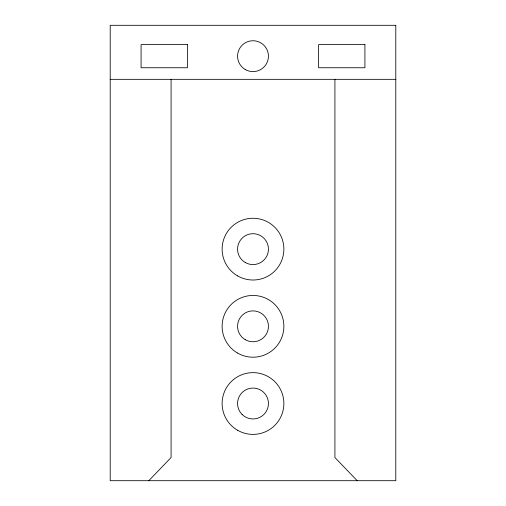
<?xml version="1.0" encoding="UTF-8"?>
<svg xmlns="http://www.w3.org/2000/svg" width="506" height="506" viewBox="0 0 506 506"><rect width="100%" height="100%" fill="white"/><g stroke="black" fill="none" stroke-linecap="round" stroke-linejoin="round"><path stroke-width="0.76" d="M148.796 480.7L171.079 457.544L171.079 79.328M110.207 79.328L395.793 79.328M357.204 480.7L334.921 457.544L334.921 79.328M395.793 25.3L110.207 25.3L110.207 480.7L395.793 480.7L395.793 25.3M187.391 44.598L141.079 44.598L141.079 67.753L187.391 67.753L187.391 44.598M364.921 44.598L318.609 44.598L318.609 67.753L364.921 67.753L364.921 44.598M245.283 69.543A15.439 15.439 0 0 0 268.439 56.172A15.439 15.439 0 0 0 245.283 42.808A15.439 15.439 0 0 0 245.283 69.543M245.283 262.513A15.439 15.439 0 0 0 268.439 249.142A15.439 15.439 0 0 0 245.283 235.771A15.439 15.439 0 0 0 245.283 262.513M245.283 339.697A15.439 15.439 0 0 0 268.439 326.326A15.439 15.439 0 0 0 245.283 312.961A15.439 15.439 0 0 0 245.283 339.697M242.083 414.427A15.439 15.439 0 0 0 267.914 407.507A15.439 15.439 0 0 0 249.003 388.602A15.439 15.439 0 0 0 242.083 414.427M237.561 275.878A30.872 30.872 0 0 0 283.872 249.142A30.872 30.872 0 0 0 237.561 222.4A30.872 30.872 0 0 0 237.561 275.878M237.561 353.068A30.872 30.872 0 0 0 283.872 326.326A30.872 30.872 0 0 0 237.561 299.59A30.872 30.872 0 0 0 237.561 353.068M237.561 430.252A30.872 30.872 0 0 0 283.872 403.516A30.872 30.872 0 0 0 237.561 376.774A30.872 30.872 0 0 0 237.561 430.252"/></g></svg>
